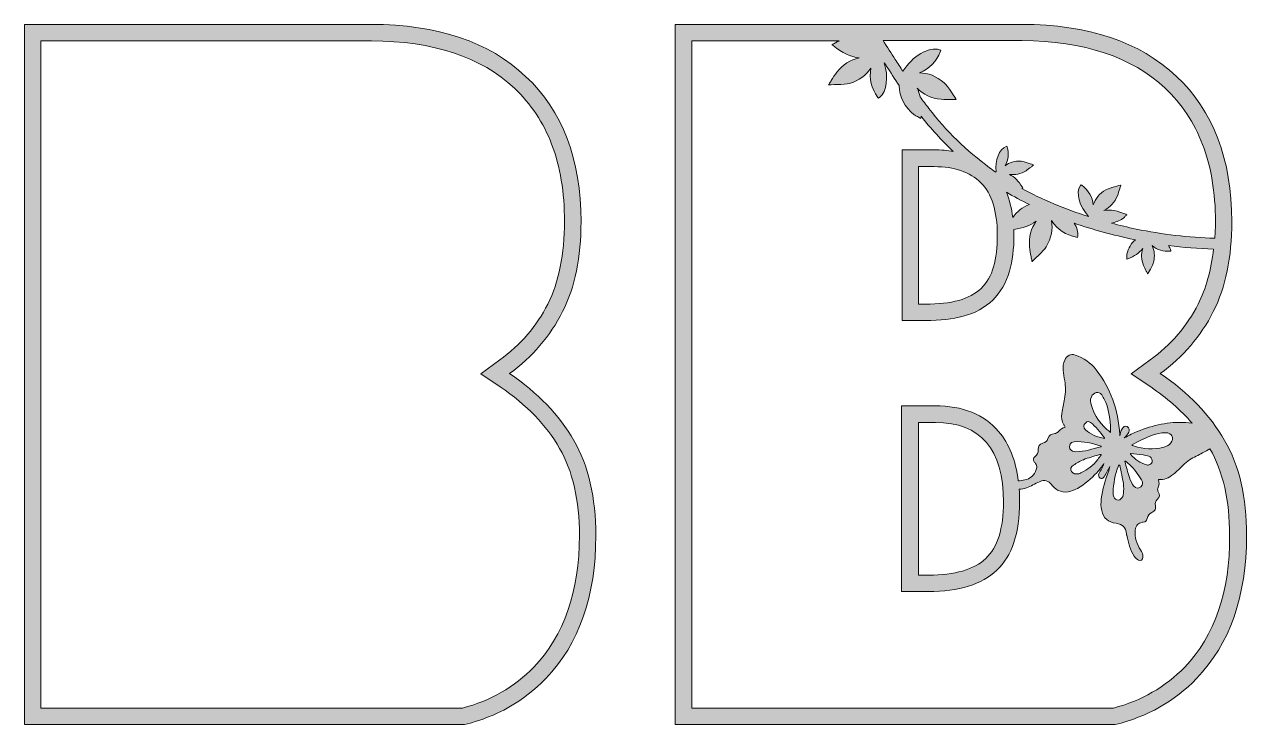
# Model space of a CAD drawing. Header units: millimetres. Extents: x 38 to 746, y 15 to 302.
# Drawn here: x 45.2 to 266.9, y 14.8 to 141.8 of the extents above; entities that cross this region are included whole.
import ezdxf

# ---------------------------------------------------------------- set-up
doc = ezdxf.new("R2010")
doc.units = ezdxf.units.MM
doc.header["$MEASUREMENT"] = 0
doc.layers.add('Layer 1', color=7, linetype='Continuous')

# ---------------------------------------------------------------- blocks, each defined once
blk = doc.blocks.new('block 6')
at = {"layer": 'Layer 1'}
h = blk.add_hatch(color=1, dxfattribs=at)
h.dxf.hatch_style = 2
edge = h.paths.add_edge_path()
edge.add_spline(control_points=[(262.93, 66.32), (260.28, 70.94), (256.36, 74.97), (251.25, 78.46), (255.41, 81.49), (258.62, 85.23), (260.88, 89.68), (263.14, 94.12), (264.23, 99.55), (264.23, 106.01), (264.23, 117.3), (260.88, 126.12), (254.18, 132.36), (247.54, 138.64), (238.23, 141.78), (226.17, 141.78), (226.17, 141.78), (163.27, 141.78), (163.27, 141.78), (163.27, 141.78), (163.27, 14.78), (163.27, 14.78), (163.27, 14.78), (243.1, 14.78), (243.1, 14.78), (248.88, 16.19), (253.82, 18.98), (257.85, 23.14), (263.88, 29.42), (266.91, 38.06), (266.91, 49.07), (266.91, 55.99), (265.61, 61.74), (262.93, 66.32)], knot_values=[0, 0, 0, 0, 1, 1, 1, 2, 2, 2, 3, 3, 3, 4, 4, 4, 5, 5, 5, 6, 6, 6, 7, 7, 7, 8, 8, 8, 9, 9, 9, 10, 10, 10, 11, 11, 11, 11], degree=3, periodic=1)
edge = h.paths.add_edge_path()
edge.add_spline(control_points=[(235.62, 66.08), (237.35, 66.18), (238.94, 65.86), (240.52, 65.26), (240.52, 65.26), (240.52, 65.19), (240.49, 65.19), (238.94, 64.73), (237.53, 64.31), (235.94, 64.28), (235.51, 64.28), (235.09, 64.38), (234.88, 64.77), (234.63, 65.33), (234.95, 66.04), (235.62, 66.08)], knot_values=[0, 0, 0, 0, 1, 1, 1, 2, 2, 2, 3, 3, 3, 4, 4, 4, 5, 5, 5, 5], degree=3, periodic=1)
edge = h.paths.add_edge_path()
edge.add_spline(control_points=[(235.55, 61.84), (236.04, 62.19), (236.75, 62.62), (237.31, 62.83), (238.23, 63.18), (239.18, 63.43), (240.1, 63.71), (240.24, 63.75), (240.42, 63.78), (240.52, 63.78), (240.56, 63.78), (240.59, 63.75), (240.56, 63.71), (240.35, 63.43), (240.14, 63.18), (239.92, 62.86), (239.04, 61.77), (238.09, 61.03), (236.86, 60.43), (236.75, 60.36), (236.57, 60.29), (236.47, 60.29), (235.97, 60.22), (235.37, 60.22), (235.13, 60.68), (234.88, 61.14), (235.06, 61.49), (235.55, 61.84)], knot_values=[0, 0, 0, 0, 1, 1, 1, 2, 2, 2, 3, 3, 3, 4, 4, 4, 5, 5, 5, 6, 6, 6, 7, 7, 7, 8, 8, 8, 9, 9, 9, 9], degree=3, periodic=1)
edge = h.paths.add_edge_path()
edge.add_spline(control_points=[(237.7, 68.23), (237.28, 68.62), (237.28, 69.14), (237.74, 69.53), (238.02, 69.78), (238.3, 69.81), (238.58, 69.6), (239.57, 68.83), (240.38, 67.87), (241.12, 66.78), (241.12, 66.78), (241.12, 66.67), (241.12, 66.67), (239.82, 66.89), (238.65, 67.42), (237.7, 68.23)], knot_values=[0, 0, 0, 0, 1, 1, 1, 2, 2, 2, 3, 3, 3, 4, 4, 4, 5, 5, 5, 5], degree=3, periodic=1)
edge = h.paths.add_edge_path()
edge.add_spline(control_points=[(240.95, 68.9), (239.96, 69.99), (239.22, 71.19), (238.76, 72.67), (238.58, 73.2), (238.48, 73.66), (238.76, 74.22), (239.15, 75.04), (240.1, 75.39), (240.63, 74.58), (241.02, 73.98), (241.34, 73.45), (241.62, 72.6), (242.04, 71.23), (242.25, 69.32), (242.25, 67.77), (241.79, 68.12), (241.34, 68.47), (240.95, 68.9)], knot_values=[0, 0, 0, 0, 1, 1, 1, 2, 2, 2, 3, 3, 3, 4, 4, 4, 5, 5, 5, 6, 6, 6, 6], degree=3, periodic=1)
edge = h.paths.add_edge_path()
edge.add_spline(control_points=[(243.66, 55.49), (243.28, 55.46), (242.99, 55.74), (242.85, 56.09), (242.75, 56.34), (242.68, 56.62), (242.71, 56.87), (242.75, 58.53), (243.06, 60.11), (243.66, 61.7), (243.66, 61.74), (243.7, 61.77), (243.73, 61.81), (243.77, 61.84), (243.84, 61.84), (243.91, 61.84), (244.02, 61.28), (244.16, 60.71), (244.26, 60.11), (244.51, 58.98), (244.72, 57.89), (244.58, 56.69), (244.55, 56.51), (244.51, 56.34), (244.44, 56.16), (244.23, 55.81), (244.05, 55.53), (243.66, 55.49)], knot_values=[0, 0, 0, 0, 1, 1, 1, 2, 2, 2, 3, 3, 3, 4, 4, 4, 5, 5, 5, 6, 6, 6, 7, 7, 7, 8, 8, 8, 9, 9, 9, 9], degree=3, periodic=1)
edge = h.paths.add_edge_path()
edge.add_spline(control_points=[(246.49, 58), (246.17, 58.42), (245.85, 59.02), (245.67, 59.58), (245.36, 60.54), (245.11, 61.52), (244.83, 62.51), (244.86, 62.55), (244.9, 62.55), (244.93, 62.58), (245.64, 62.05), (246.27, 61.42), (246.8, 60.71), (247.16, 60.22), (247.58, 59.62), (247.86, 59.16), (248.14, 58.7), (248.14, 58.28), (247.72, 57.93), (247.3, 57.57), (246.8, 57.57), (246.49, 58)], knot_values=[0, 0, 0, 0, 1, 1, 1, 2, 2, 2, 3, 3, 3, 4, 4, 4, 5, 5, 5, 6, 6, 6, 7, 7, 7, 7], degree=3, periodic=1)
edge = h.paths.add_edge_path()
edge.add_spline(control_points=[(245.85, 63.82), (245.85, 63.85), (245.89, 63.92), (245.89, 63.96), (246.63, 63.85), (247.4, 63.78), (248.14, 63.68), (248.5, 63.64), (248.85, 63.54), (249.17, 63.46), (249.52, 63.36), (249.8, 63.04), (249.8, 62.65), (249.84, 62.27), (249.63, 62.09), (249.34, 61.95), (249.17, 61.84), (248.96, 61.81), (248.81, 61.88), (247.61, 62.23), (246.7, 62.83), (245.85, 63.82)], knot_values=[0, 0, 0, 0, 1, 1, 1, 2, 2, 2, 3, 3, 3, 4, 4, 4, 5, 5, 5, 6, 6, 6, 7, 7, 7, 7], degree=3, periodic=1)
edge = h.paths.add_edge_path()
edge.add_spline(control_points=[(246.42, 65.33), (246.31, 65.37), (246.17, 65.44), (246.1, 65.51), (247.33, 66.22), (248.6, 66.78), (249.87, 67.27), (250.61, 67.56), (251.35, 67.7), (252.09, 67.73), (252.31, 67.73), (252.55, 67.7), (252.77, 67.63), (253.51, 67.35), (253.72, 66.64), (253.19, 65.9), (252.87, 65.44), (252.45, 65.23), (251.92, 65.09), (249.98, 64.59), (248.25, 64.73), (246.42, 65.33)], knot_values=[0, 0, 0, 0, 1, 1, 1, 2, 2, 2, 3, 3, 3, 4, 4, 4, 5, 5, 5, 6, 6, 6, 7, 7, 7, 7], degree=3, periodic=1)
edge = h.paths.add_edge_path()
edge.add_spline(control_points=[(252.13, 130.21), (252.13, 130.21), (252.13, 130.21), (252.13, 130.21), (252.13, 130.21), (252.13, 130.21), (252.13, 130.21), (255.13, 127.39), (257.42, 123.97), (258.94, 120.01), (260.49, 115.99), (261.27, 111.27), (261.27, 106.01), (261.27, 104.99), (261.23, 104), (261.16, 103.01), (256.4, 103.15), (251.6, 103.68), (246.91, 104.67), (245.36, 104.99), (243.88, 105.34), (242.39, 105.73), (243.1, 105.87), (243.8, 106.15), (244.47, 106.57), (244.62, 106.68), (244.76, 106.79), (244.86, 106.93), (244.93, 107), (244.97, 107.07), (245.04, 107.1), (245.04, 107.1), (245.22, 107.24), (245.22, 107.24), (245.22, 107.24), (245, 107.35), (245, 107.35), (243.52, 107.99), (242.25, 108.23), (241.05, 108.06), (242.15, 108.58), (242.99, 109.5), (243.49, 110.7), (243.66, 111.12), (243.77, 111.55), (243.91, 111.97), (243.95, 112.15), (244.02, 112.36), (244.09, 112.54), (244.09, 112.54), (244.12, 112.64), (244.12, 112.64), (244.12, 112.64), (241.9, 112.08), (241.41, 111.8), (240.21, 111.09), (239.47, 110.14), (239.11, 109.04), (238.94, 110.49), (238.27, 111.65), (237.03, 112.61), (237.03, 112.61), (236.89, 112.71), (236.89, 112.71), (236.89, 112.71), (236.78, 112.57), (236.78, 112.57), (235.87, 111.34), (236.57, 108.73), (238.27, 106.93), (238.27, 106.93), (238.27, 106.93), (238.27, 106.93), (233.86, 108.34), (229.8, 110.03), (226.13, 112.04), (226.13, 112.04), (226.13, 112.04), (226.17, 112.04), (226.17, 112.04), (226.34, 112.08), (226.34, 112.08), (226.34, 112.08), (226.24, 112.25), (226.24, 112.25), (225.57, 113.38), (224.79, 114.12), (223.91, 114.58), (224.93, 114.44), (225.95, 114.65), (226.91, 115.25), (227.22, 115.46), (227.54, 115.71), (227.82, 115.92), (227.96, 116.03), (228.07, 116.13), (228.21, 116.24), (228.21, 116.24), (228.28, 116.31), (228.28, 116.31), (228.28, 116.31), (226.48, 116.95), (226.02, 116.98), (224.86, 117.05), (223.87, 116.77), (223.1, 116.13), (223.7, 117.23), (223.84, 118.36), (223.48, 119.56), (223.48, 119.56), (223.45, 119.7), (223.45, 119.7), (223.45, 119.7), (223.31, 119.66), (223.31, 119.66), (222.07, 119.24), (221.23, 117.09), (221.47, 115.08), (221.47, 115.08), (221.44, 115.08), (221.44, 115.08), (221.44, 115.04), (221.44, 115.01), (221.44, 114.97), (221.05, 115.25), (220.66, 115.5), (220.31, 115.78), (216.15, 118.85), (212.41, 122.48), (209.27, 126.54), (208.74, 127.25), (208.21, 127.95), (207.68, 128.66), (207.54, 129.22), (207.4, 129.72), (207.15, 130.21), (208.28, 129.05), (209.76, 128.38), (211.53, 128.2), (212.13, 128.13), (212.72, 128.16), (213.29, 128.16), (213.54, 128.16), (213.82, 128.16), (214.1, 128.16), (214.1, 128.16), (214.24, 128.16), (214.24, 128.16), (214.24, 128.16), (212.65, 130.7), (212.05, 131.2), (210.64, 132.4), (209.16, 133), (207.61, 133), (209.41, 133.77), (210.64, 135.04), (211.38, 136.91), (211.38, 136.91), (211.45, 137.12), (211.45, 137.12), (211.45, 137.12), (211.24, 137.2), (211.24, 137.2), (209.3, 137.83), (206.23, 136.03), (204.58, 133.28), (204.12, 133.98), (203.66, 134.73), (203.2, 135.43), (202.46, 136.56), (201.72, 137.69), (200.98, 138.85), (200.98, 138.85), (226.17, 138.85), (226.17, 138.85), (237.38, 138.78), (246.13, 135.89), (252.13, 130.21)], knot_values=[0, 0, 0, 0, 1, 1, 1, 2, 2, 2, 3, 3, 3, 4, 4, 4, 5, 5, 5, 6, 6, 6, 7, 7, 7, 8, 8, 8, 9, 9, 9, 10, 10, 10, 11, 11, 11, 12, 12, 12, 13, 13, 13, 14, 14, 14, 15, 15, 15, 16, 16, 16, 17, 17, 17, 18, 18, 18, 19, 19, 19, 20, 20, 20, 21, 21, 21, 22, 22, 22, 23, 23, 23, 24, 24, 24, 25, 25, 25, 26, 26, 26, 27, 27, 27, 28, 28, 28, 29, 29, 29, 30, 30, 30, 31, 31, 31, 32, 32, 32, 33, 33, 33, 34, 34, 34, 35, 35, 35, 36, 36, 36, 37, 37, 37, 38, 38, 38, 39, 39, 39, 40, 40, 40, 41, 41, 41, 42, 42, 42, 43, 43, 43, 44, 44, 44, 45, 45, 45, 46, 46, 46, 47, 47, 47, 48, 48, 48, 49, 49, 49, 50, 50, 50, 51, 51, 51, 52, 52, 52, 53, 53, 53, 54, 54, 54, 55, 55, 55, 56, 56, 56, 57, 57, 57, 58, 58, 58, 59, 59, 59, 59], degree=3, periodic=1)
edge = h.paths.add_edge_path()
edge.add_spline(control_points=[(223.34, 111.37), (224.68, 110.56), (226.06, 109.82), (227.51, 109.11), (226.31, 108.66), (225.28, 107.88), (224.51, 106.75), (224.3, 108.44), (223.91, 110), (223.34, 111.37)], knot_values=[0, 0, 0, 0, 1, 1, 1, 2, 2, 2, 3, 3, 3, 3], degree=3, periodic=1)
edge = h.paths.add_edge_path()
edge.add_spline(control_points=[(221.69, 103.58), (221.69, 101.35), (221.47, 99.41), (221.02, 97.83), (220.56, 96.24), (219.82, 94.93), (218.76, 93.91), (217.7, 92.89), (216.36, 92.18), (214.7, 91.72), (213.04, 91.26), (211.03, 91.05), (208.63, 91.05), (208.63, 91.05), (207.4, 91.05), (207.4, 91.05), (207.4, 91.05), (207.4, 115.99), (207.4, 115.99), (207.4, 115.99), (210.26, 115.99), (210.26, 115.99), (213.92, 115.99), (216.71, 115.01), (218.72, 113.07), (220.7, 111.09), (221.69, 107.95), (221.69, 103.58)], knot_values=[0, 0, 0, 0, 1, 1, 1, 2, 2, 2, 3, 3, 3, 4, 4, 4, 5, 5, 5, 6, 6, 6, 7, 7, 7, 8, 8, 8, 9, 9, 9, 9], degree=3, periodic=1)
edge = h.paths.add_edge_path()
edge.add_spline(control_points=[(255.69, 25.22), (252.2, 21.59), (247.83, 19.09), (242.75, 17.78), (242.75, 17.78), (166.26, 17.78), (166.26, 17.78), (166.26, 17.78), (166.26, 138.78), (166.26, 138.78), (166.26, 138.78), (193, 138.78), (193, 138.78), (192.97, 138.78), (192.97, 138.78), (192.93, 138.75), (192.72, 138.68), (192.51, 138.54), (192.3, 138.43), (192.19, 138.36), (192.09, 138.32), (191.98, 138.25), (191.98, 138.25), (191.7, 138.11), (191.7, 138.11), (191.7, 138.11), (191.95, 137.94), (191.95, 137.94), (193.57, 136.63), (195.09, 135.89), (196.64, 135.71), (195.05, 135.4), (193.67, 134.51), (192.58, 133.1), (192.23, 132.64), (191.91, 132.12), (191.59, 131.62), (191.45, 131.41), (191.31, 131.16), (191.17, 130.95), (191.17, 130.95), (191.1, 130.85), (191.1, 130.85), (191.1, 130.85), (194.1, 130.85), (194.84, 131.06), (196.6, 131.59), (197.91, 132.54), (198.75, 133.84), (198.44, 131.94), (198.86, 130.17), (200.02, 128.55), (200.02, 128.55), (200.17, 128.38), (200.17, 128.38), (200.17, 128.38), (200.34, 128.52), (200.34, 128.52), (201.68, 129.61), (201.97, 132.29), (201.19, 134.83), (201.29, 134.66), (201.44, 134.48), (201.54, 134.3), (202.32, 133.1), (203.09, 131.9), (203.91, 130.7), (203.94, 128.59), (204.86, 126.82), (206.62, 125.41), (206.8, 125.27), (207.01, 125.17), (207.22, 125.06), (207.33, 125.02), (207.43, 124.95), (207.54, 124.88), (207.54, 124.88), (207.82, 124.74), (207.82, 124.74), (207.82, 124.74), (207.86, 125.06), (207.86, 125.06), (207.86, 125.09), (207.86, 125.13), (207.86, 125.17), (209.62, 122.87), (211.6, 120.76), (213.71, 118.74), (212.65, 118.92), (211.49, 119.03), (210.29, 119.03), (210.29, 119.03), (207.43, 119.03), (207.43, 119.03), (207.43, 119.03), (204.43, 119.03), (204.43, 119.03), (204.43, 119.03), (204.43, 116.03), (204.43, 116.03), (204.43, 116.03), (204.43, 91.09), (204.43, 91.09), (204.43, 91.09), (204.43, 88.09), (204.43, 88.09), (204.43, 88.09), (207.43, 88.09), (207.43, 88.09), (207.43, 88.09), (208.67, 88.09), (208.67, 88.09), (211.35, 88.09), (213.61, 88.34), (215.51, 88.86), (217.66, 89.43), (219.46, 90.42), (220.87, 91.79), (222.29, 93.17), (223.31, 94.93), (223.91, 97.01), (224.44, 98.88), (224.72, 101.07), (224.72, 103.58), (224.72, 103.93), (224.72, 104.25), (224.68, 104.6), (226.34, 104.81), (227.68, 105.3), (228.74, 106.08), (227.82, 104.77), (227.4, 103.19), (227.54, 101.42), (227.58, 100.82), (227.72, 100.22), (227.82, 99.66), (227.89, 99.41), (227.93, 99.13), (227.96, 98.88), (227.96, 98.88), (228, 98.74), (228, 98.74), (228, 98.74), (230.19, 100.79), (230.58, 101.46), (231.49, 103.05), (231.81, 104.63), (231.53, 106.19), (232.62, 104.56), (234.1, 103.58), (236.04, 103.19), (236.04, 103.19), (236.26, 103.15), (236.26, 103.15), (236.26, 103.15), (236.29, 103.36), (236.29, 103.36), (236.4, 104.1), (236.15, 104.92), (235.66, 105.73), (239.04, 104.56), (242.64, 103.58), (246.49, 102.76), (246.59, 102.73), (246.66, 102.73), (246.77, 102.73), (245.96, 102.09), (245.46, 101.21), (245.22, 100.08), (245.18, 99.94), (245.18, 99.8), (245.18, 99.62), (245.18, 99.55), (245.18, 99.48), (245.18, 99.41), (245.18, 99.41), (245.18, 99.2), (245.18, 99.2), (245.18, 99.2), (245.36, 99.27), (245.36, 99.27), (246.59, 99.73), (247.47, 100.33), (248.07, 101.14), (247.76, 100.15), (247.79, 99.13), (248.21, 98.07), (248.36, 97.72), (248.53, 97.37), (248.71, 97.05), (248.78, 96.91), (248.88, 96.77), (248.96, 96.59), (248.96, 96.59), (248.99, 96.52), (248.99, 96.52), (248.99, 96.52), (249.94, 98.14), (250.05, 98.64), (250.3, 99.77), (250.23, 100.79), (249.77, 101.67), (250.72, 100.89), (251.81, 100.54), (253.05, 100.65), (253.05, 100.65), (253.19, 100.65), (253.19, 100.65), (253.19, 100.65), (253.15, 100.79), (253.15, 100.79), (253.12, 101.11), (252.94, 101.39), (252.73, 101.67), (255.45, 101.32), (258.2, 101.11), (260.91, 101.04), (260.49, 97.23), (259.57, 93.87), (258.13, 91.05), (256.12, 87.07), (253.19, 83.64), (249.41, 80.93), (249.41, 80.93), (245.96, 78.42), (245.96, 78.42), (245.96, 78.42), (249.52, 76.02), (249.52, 76.02), (252.45, 74.05), (254.95, 71.83), (257.03, 69.46), (256.29, 69.57), (255.52, 69.6), (254.74, 69.6), (251.71, 69.57), (248.92, 68.79), (245.99, 67.45), (245.53, 67.24), (245.11, 66.99), (244.69, 66.78), (245.32, 67.31), (246.13, 68.3), (245.25, 68.83), (244.47, 69.29), (244.02, 67.87), (243.95, 67.17), (243.91, 67.2), (243.91, 67.31), (243.91, 67.35), (243.56, 72), (242.32, 75.67), (239.64, 79.13), (238.62, 80.43), (237.35, 81.28), (235.8, 81.81), (235.02, 82.09), (234.31, 81.7), (233.93, 80.89), (233.64, 80.29), (233.61, 79.69), (233.64, 79.06), (233.68, 78.42), (233.82, 77.79), (233.93, 77.15), (234.1, 76.06), (234.14, 75), (233.89, 73.84), (233.72, 72.95), (233.54, 72.14), (233.4, 71.23), (233.29, 70.48), (233.43, 69.81), (233.75, 69.18), (233.82, 69.04), (233.93, 68.86), (234.03, 68.72), (233.5, 68.58), (233.15, 68.33), (232.76, 67.91), (232.59, 67.73), (232.3, 67.59), (232.13, 67.56), (231.46, 67.49), (231.1, 67.35), (230.89, 66.67), (230.75, 66.15), (230.4, 65.97), (229.98, 65.83), (229.27, 65.55), (229.16, 65.4), (229.13, 64.66), (229.13, 64.13), (228.95, 63.71), (228.49, 63.32), (228.21, 63.11), (228.21, 62.86), (228.32, 62.58), (228.39, 62.41), (228.53, 62.27), (228.64, 62.12), (228.81, 61.91), (228.92, 61.7), (228.85, 61.42), (228.71, 60.89), (228.56, 60.47), (228.18, 60.01), (227.47, 59.2), (226.66, 59.09), (225.71, 59.02), (225.64, 59.02), (225.57, 59.02), (225.5, 58.98), (225.04, 62.69), (223.84, 65.69), (221.93, 67.95), (219.29, 71.05), (215.41, 72.6), (210.4, 72.6), (210.4, 72.6), (207.33, 72.6), (207.33, 72.6), (207.33, 72.6), (204.33, 72.6), (204.33, 72.6), (204.33, 72.6), (204.33, 69.6), (204.33, 69.6), (204.33, 69.6), (204.33, 41.91), (204.33, 41.91), (204.33, 41.91), (204.33, 38.91), (204.33, 38.91), (204.33, 38.91), (207.33, 38.91), (207.33, 38.91), (207.33, 38.91), (209.16, 38.91), (209.16, 38.91), (214.81, 38.91), (218.86, 40.18), (221.62, 42.76), (224.37, 45.37), (225.74, 49.53), (225.74, 55.17), (225.74, 55.95), (225.71, 56.73), (225.67, 57.47), (226.1, 57.5), (226.55, 57.57), (226.98, 57.71), (227.82, 58), (228.53, 58.46), (229.34, 58.84), (230.33, 59.3), (230.93, 58.98), (231.56, 58.28), (231.6, 58.24), (231.63, 58.17), (231.67, 58.14), (232.55, 57.11), (233.68, 56.73), (235.02, 57.11), (235.51, 57.26), (235.87, 57.4), (236.22, 57.61), (237.56, 58.38), (238.69, 59.34), (239.75, 60.47), (240.28, 61.03), (240.59, 61.56), (241.05, 62.12), (240.95, 61.81), (240.81, 61.56), (240.63, 61.24), (240.49, 60.92), (240.28, 60.61), (240.14, 60.29), (239.99, 59.97), (240.1, 59.69), (240.35, 59.48), (240.59, 59.3), (240.81, 59.41), (240.98, 59.62), (241.12, 59.76), (241.16, 59.9), (241.26, 60.04), (241.55, 60.54), (241.83, 61.07), (242.11, 61.6), (242.11, 61.45), (242.04, 61.24), (242.01, 61.1), (241.97, 60.96), (241.93, 60.92), (241.9, 60.82), (241.26, 59.09), (240.74, 57.5), (240.56, 55.7), (240.49, 55), (240.45, 54.29), (240.63, 53.62), (240.95, 52.18), (241.86, 51.51), (243.24, 51.29), (244.51, 51.08), (244.9, 50.62), (245.15, 49.32), (245.15, 49.25), (245.15, 49.18), (245.18, 49.11), (245.46, 47.73), (245.82, 46.43), (246.52, 45.3), (246.73, 44.98), (247.05, 44.77), (247.33, 44.63), (247.76, 44.45), (248.07, 44.63), (248.11, 45.16), (248.14, 45.65), (247.97, 46.04), (247.69, 46.46), (247.05, 47.52), (246.52, 48.72), (246.73, 50.06), (246.87, 51.05), (247.23, 51.26), (248.04, 51.47), (248.07, 51.47), (248.11, 51.47), (248.14, 51.47), (248.64, 51.58), (248.74, 51.68), (248.88, 52.18), (249.03, 52.67), (249.24, 53.02), (249.73, 53.27), (250.37, 53.59), (250.47, 53.8), (250.37, 54.5), (250.3, 54.93), (250.33, 55.28), (250.72, 55.63), (251.21, 56.09), (251.18, 56.48), (250.9, 57.01), (250.82, 57.15), (250.72, 57.43), (250.82, 57.61), (251.07, 58.21), (251.11, 58.67), (250.93, 59.23), (251.99, 59.13), (252.77, 59.51), (253.65, 60.18), (253.89, 60.36), (254.07, 60.57), (254.28, 60.75), (255.06, 61.45), (255.73, 62.19), (256.58, 62.79), (257.32, 63.32), (258.16, 63.64), (258.94, 64.06), (259.4, 64.31), (259.86, 64.52), (260.28, 64.81), (262.64, 60.68), (263.84, 55.39), (263.84, 49.11), (263.91, 38.91), (261.16, 30.87), (255.69, 25.22)], knot_values=[0, 0, 0, 0, 1, 1, 1, 2, 2, 2, 3, 3, 3, 4, 4, 4, 5, 5, 5, 6, 6, 6, 7, 7, 7, 8, 8, 8, 9, 9, 9, 10, 10, 10, 11, 11, 11, 12, 12, 12, 13, 13, 13, 14, 14, 14, 15, 15, 15, 16, 16, 16, 17, 17, 17, 18, 18, 18, 19, 19, 19, 20, 20, 20, 21, 21, 21, 22, 22, 22, 23, 23, 23, 24, 24, 24, 25, 25, 25, 26, 26, 26, 27, 27, 27, 28, 28, 28, 29, 29, 29, 30, 30, 30, 31, 31, 31, 32, 32, 32, 33, 33, 33, 34, 34, 34, 35, 35, 35, 36, 36, 36, 37, 37, 37, 38, 38, 38, 39, 39, 39, 40, 40, 40, 41, 41, 41, 42, 42, 42, 43, 43, 43, 44, 44, 44, 45, 45, 45, 46, 46, 46, 47, 47, 47, 48, 48, 48, 49, 49, 49, 50, 50, 50, 51, 51, 51, 52, 52, 52, 53, 53, 53, 54, 54, 54, 55, 55, 55, 56, 56, 56, 57, 57, 57, 58, 58, 58, 59, 59, 59, 60, 60, 60, 61, 61, 61, 62, 62, 62, 63, 63, 63, 64, 64, 64, 65, 65, 65, 66, 66, 66, 67, 67, 67, 68, 68, 68, 69, 69, 69, 70, 70, 70, 71, 71, 71, 72, 72, 72, 73, 73, 73, 74, 74, 74, 75, 75, 75, 76, 76, 76, 77, 77, 77, 78, 78, 78, 79, 79, 79, 80, 80, 80, 81, 81, 81, 82, 82, 82, 83, 83, 83, 84, 84, 84, 85, 85, 85, 86, 86, 86, 87, 87, 87, 88, 88, 88, 89, 89, 89, 90, 90, 90, 91, 91, 91, 92, 92, 92, 93, 93, 93, 94, 94, 94, 95, 95, 95, 96, 96, 96, 97, 97, 97, 98, 98, 98, 99, 99, 99, 100, 100, 100, 101, 101, 101, 102, 102, 102, 103, 103, 103, 104, 104, 104, 105, 105, 105, 106, 106, 106, 107, 107, 107, 108, 108, 108, 109, 109, 109, 110, 110, 110, 111, 111, 111, 112, 112, 112, 113, 113, 113, 114, 114, 114, 115, 115, 115, 116, 116, 116, 117, 117, 117, 118, 118, 118, 119, 119, 119, 120, 120, 120, 121, 121, 121, 122, 122, 122, 123, 123, 123, 124, 124, 124, 125, 125, 125, 126, 126, 126, 127, 127, 127, 128, 128, 128, 129, 129, 129, 130, 130, 130, 131, 131, 131, 132, 132, 132, 133, 133, 133, 134, 134, 134, 135, 135, 135, 136, 136, 136, 137, 137, 137, 138, 138, 138, 139, 139, 139, 140, 140, 140, 141, 141, 141, 142, 142, 142, 143, 143, 143, 144, 144, 144, 145, 145, 145, 146, 146, 146, 147, 147, 147, 148, 148, 148, 149, 149, 149, 150, 150, 150, 151, 151, 151, 152, 152, 152, 153, 153, 153, 154, 154, 154, 155, 155, 155, 156, 156, 156, 157, 157, 157, 158, 158, 158, 158], degree=3, periodic=1)
edge = h.paths.add_edge_path()
edge.add_spline(control_points=[(222.81, 55.14), (222.81, 50.34), (221.76, 46.92), (219.6, 44.91), (217.49, 42.9), (213.99, 41.87), (209.23, 41.87), (209.23, 41.87), (207.4, 41.87), (207.4, 41.87), (207.4, 41.87), (207.4, 69.57), (207.4, 69.57), (207.4, 69.57), (210.47, 69.57), (210.47, 69.57), (218.69, 69.57), (222.81, 64.77), (222.81, 55.14)], knot_values=[0, 0, 0, 0, 1, 1, 1, 2, 2, 2, 3, 3, 3, 4, 4, 4, 5, 5, 5, 6, 6, 6, 6], degree=3, periodic=1)
at = {"layer": 'Layer 1', "lineweight": 0}
for points, knots in [([(262.93, 66.32), (260.28, 70.94), (256.36, 74.97), (251.25, 78.46), (255.41, 81.49), (258.62, 85.23), (260.88, 89.68), (263.14, 94.12), (264.23, 99.55), (264.23, 106.01), (264.23, 117.3), (260.88, 126.12), (254.18, 132.36), (247.54, 138.64), (238.23, 141.78), (226.17, 141.78), (226.17, 141.78), (163.27, 141.78), (163.27, 141.78), (163.27, 141.78), (163.27, 14.78), (163.27, 14.78), (163.27, 14.78), (243.1, 14.78), (243.1, 14.78), (248.88, 16.19), (253.82, 18.98), (257.85, 23.14), (263.88, 29.42), (266.91, 38.06), (266.91, 49.07), (266.91, 55.99), (265.61, 61.74), (262.93, 66.32)], [0, 0, 0, 0, 1, 1, 1, 2, 2, 2, 3, 3, 3, 4, 4, 4, 5, 5, 5, 6, 6, 6, 7, 7, 7, 8, 8, 8, 9, 9, 9, 10, 10, 10, 11, 11, 11, 11]), ([(255.69, 25.22), (252.2, 21.59), (247.83, 19.09), (242.75, 17.78), (242.75, 17.78), (166.26, 17.78), (166.26, 17.78), (166.26, 17.78), (166.26, 138.78), (166.26, 138.78), (166.26, 138.78), (193, 138.78), (193, 138.78), (192.97, 138.78), (192.97, 138.78), (192.93, 138.75), (192.72, 138.68), (192.51, 138.54), (192.3, 138.43), (192.19, 138.36), (192.09, 138.32), (191.98, 138.25), (191.98, 138.25), (191.7, 138.11), (191.7, 138.11), (191.7, 138.11), (191.95, 137.94), (191.95, 137.94), (193.57, 136.63), (195.09, 135.89), (196.64, 135.71), (195.05, 135.4), (193.67, 134.51), (192.58, 133.1), (192.23, 132.64), (191.91, 132.12), (191.59, 131.62), (191.45, 131.41), (191.31, 131.16), (191.17, 130.95), (191.17, 130.95), (191.1, 130.85), (191.1, 130.85), (191.1, 130.85), (194.1, 130.85), (194.84, 131.06), (196.6, 131.59), (197.91, 132.54), (198.75, 133.84), (198.44, 131.94), (198.86, 130.17), (200.02, 128.55), (200.02, 128.55), (200.17, 128.38), (200.17, 128.38), (200.17, 128.38), (200.34, 128.52), (200.34, 128.52), (201.68, 129.61), (201.97, 132.29), (201.19, 134.83), (201.29, 134.66), (201.44, 134.48), (201.54, 134.3), (202.32, 133.1), (203.09, 131.9), (203.91, 130.7), (203.94, 128.59), (204.86, 126.82), (206.62, 125.41), (206.8, 125.27), (207.01, 125.17), (207.22, 125.06), (207.33, 125.02), (207.43, 124.95), (207.54, 124.88), (207.54, 124.88), (207.82, 124.74), (207.82, 124.74), (207.82, 124.74), (207.86, 125.06), (207.86, 125.06), (207.86, 125.09), (207.86, 125.13), (207.86, 125.17), (209.62, 122.87), (211.6, 120.76), (213.71, 118.74), (212.65, 118.92), (211.49, 119.03), (210.29, 119.03), (210.29, 119.03), (207.43, 119.03), (207.43, 119.03), (207.43, 119.03), (204.43, 119.03), (204.43, 119.03), (204.43, 119.03), (204.43, 116.03), (204.43, 116.03), (204.43, 116.03), (204.43, 91.09), (204.43, 91.09), (204.43, 91.09), (204.43, 88.09), (204.43, 88.09), (204.43, 88.09), (207.43, 88.09), (207.43, 88.09), (207.43, 88.09), (208.67, 88.09), (208.67, 88.09), (211.35, 88.09), (213.61, 88.34), (215.51, 88.86), (217.66, 89.43), (219.46, 90.42), (220.87, 91.79), (222.29, 93.17), (223.31, 94.93), (223.91, 97.01), (224.44, 98.88), (224.72, 101.07), (224.72, 103.58), (224.72, 103.93), (224.72, 104.25), (224.68, 104.6), (226.34, 104.81), (227.68, 105.3), (228.74, 106.08), (227.82, 104.77), (227.4, 103.19), (227.54, 101.42), (227.58, 100.82), (227.72, 100.22), (227.82, 99.66), (227.89, 99.41), (227.93, 99.13), (227.96, 98.88), (227.96, 98.88), (228, 98.74), (228, 98.74), (228, 98.74), (230.19, 100.79), (230.58, 101.46), (231.49, 103.05), (231.81, 104.63), (231.53, 106.19), (232.62, 104.56), (234.1, 103.58), (236.04, 103.19), (236.04, 103.19), (236.26, 103.15), (236.26, 103.15), (236.26, 103.15), (236.29, 103.36), (236.29, 103.36), (236.4, 104.1), (236.15, 104.92), (235.66, 105.73), (239.04, 104.56), (242.64, 103.58), (246.49, 102.76), (246.59, 102.73), (246.66, 102.73), (246.77, 102.73), (245.96, 102.09), (245.46, 101.21), (245.22, 100.08), (245.18, 99.94), (245.18, 99.8), (245.18, 99.62), (245.18, 99.55), (245.18, 99.48), (245.18, 99.41), (245.18, 99.41), (245.18, 99.2), (245.18, 99.2), (245.18, 99.2), (245.36, 99.27), (245.36, 99.27), (246.59, 99.73), (247.47, 100.33), (248.07, 101.14), (247.76, 100.15), (247.79, 99.13), (248.21, 98.07), (248.36, 97.72), (248.53, 97.37), (248.71, 97.05), (248.78, 96.91), (248.88, 96.77), (248.96, 96.59), (248.96, 96.59), (248.99, 96.52), (248.99, 96.52), (248.99, 96.52), (249.94, 98.14), (250.05, 98.64), (250.3, 99.77), (250.23, 100.79), (249.77, 101.67), (250.72, 100.89), (251.81, 100.54), (253.05, 100.65), (253.05, 100.65), (253.19, 100.65), (253.19, 100.65), (253.19, 100.65), (253.15, 100.79), (253.15, 100.79), (253.12, 101.11), (252.94, 101.39), (252.73, 101.67), (255.45, 101.32), (258.2, 101.11), (260.91, 101.04), (260.49, 97.23), (259.57, 93.87), (258.13, 91.05), (256.12, 87.07), (253.19, 83.64), (249.41, 80.93), (249.41, 80.93), (245.96, 78.42), (245.96, 78.42), (245.96, 78.42), (249.52, 76.02), (249.52, 76.02), (252.45, 74.05), (254.95, 71.83), (257.03, 69.46), (256.29, 69.57), (255.52, 69.6), (254.74, 69.6), (251.71, 69.57), (248.92, 68.79), (245.99, 67.45), (245.53, 67.24), (245.11, 66.99), (244.69, 66.78), (245.32, 67.31), (246.13, 68.3), (245.25, 68.83), (244.47, 69.29), (244.02, 67.87), (243.95, 67.17), (243.91, 67.2), (243.91, 67.31), (243.91, 67.35), (243.56, 72), (242.32, 75.67), (239.64, 79.13), (238.62, 80.43), (237.35, 81.28), (235.8, 81.81), (235.02, 82.09), (234.31, 81.7), (233.93, 80.89), (233.64, 80.29), (233.61, 79.69), (233.64, 79.06), (233.68, 78.42), (233.82, 77.79), (233.93, 77.15), (234.1, 76.06), (234.14, 75), (233.89, 73.84), (233.72, 72.95), (233.54, 72.14), (233.4, 71.23), (233.29, 70.48), (233.43, 69.81), (233.75, 69.18), (233.82, 69.04), (233.93, 68.86), (234.03, 68.72), (233.5, 68.58), (233.15, 68.33), (232.76, 67.91), (232.59, 67.73), (232.3, 67.59), (232.13, 67.56), (231.46, 67.49), (231.1, 67.35), (230.89, 66.67), (230.75, 66.15), (230.4, 65.97), (229.98, 65.83), (229.27, 65.55), (229.16, 65.4), (229.13, 64.66), (229.13, 64.13), (228.95, 63.71), (228.49, 63.32), (228.21, 63.11), (228.21, 62.86), (228.32, 62.58), (228.39, 62.41), (228.53, 62.27), (228.64, 62.12), (228.81, 61.91), (228.92, 61.7), (228.85, 61.42), (228.71, 60.89), (228.56, 60.47), (228.18, 60.01), (227.47, 59.2), (226.66, 59.09), (225.71, 59.02), (225.64, 59.02), (225.57, 59.02), (225.5, 58.98), (225.04, 62.69), (223.84, 65.69), (221.93, 67.95), (219.29, 71.05), (215.41, 72.6), (210.4, 72.6), (210.4, 72.6), (207.33, 72.6), (207.33, 72.6), (207.33, 72.6), (204.33, 72.6), (204.33, 72.6), (204.33, 72.6), (204.33, 69.6), (204.33, 69.6), (204.33, 69.6), (204.33, 41.91), (204.33, 41.91), (204.33, 41.91), (204.33, 38.91), (204.33, 38.91), (204.33, 38.91), (207.33, 38.91), (207.33, 38.91), (207.33, 38.91), (209.16, 38.91), (209.16, 38.91), (214.81, 38.91), (218.86, 40.18), (221.62, 42.76), (224.37, 45.37), (225.74, 49.53), (225.74, 55.17), (225.74, 55.95), (225.71, 56.73), (225.67, 57.47), (226.1, 57.5), (226.55, 57.57), (226.98, 57.71), (227.82, 58), (228.53, 58.46), (229.34, 58.84), (230.33, 59.3), (230.93, 58.98), (231.56, 58.28), (231.6, 58.24), (231.63, 58.17), (231.67, 58.14), (232.55, 57.11), (233.68, 56.73), (235.02, 57.11), (235.51, 57.26), (235.87, 57.4), (236.22, 57.61), (237.56, 58.38), (238.69, 59.34), (239.75, 60.47), (240.28, 61.03), (240.59, 61.56), (241.05, 62.12), (240.95, 61.81), (240.81, 61.56), (240.63, 61.24), (240.49, 60.92), (240.28, 60.61), (240.14, 60.29), (239.99, 59.97), (240.1, 59.69), (240.35, 59.48), (240.59, 59.3), (240.81, 59.41), (240.98, 59.62), (241.12, 59.76), (241.16, 59.9), (241.26, 60.04), (241.55, 60.54), (241.83, 61.07), (242.11, 61.6), (242.11, 61.45), (242.04, 61.24), (242.01, 61.1), (241.97, 60.96), (241.93, 60.92), (241.9, 60.82), (241.26, 59.09), (240.74, 57.5), (240.56, 55.7), (240.49, 55), (240.45, 54.29), (240.63, 53.62), (240.95, 52.18), (241.86, 51.51), (243.24, 51.29), (244.51, 51.08), (244.9, 50.62), (245.15, 49.32), (245.15, 49.25), (245.15, 49.18), (245.18, 49.11), (245.46, 47.73), (245.82, 46.43), (246.52, 45.3), (246.73, 44.98), (247.05, 44.77), (247.33, 44.63), (247.76, 44.45), (248.07, 44.63), (248.11, 45.16), (248.14, 45.65), (247.97, 46.04), (247.69, 46.46), (247.05, 47.52), (246.52, 48.72), (246.73, 50.06), (246.87, 51.05), (247.23, 51.26), (248.04, 51.47), (248.07, 51.47), (248.11, 51.47), (248.14, 51.47), (248.64, 51.58), (248.74, 51.68), (248.88, 52.18), (249.03, 52.67), (249.24, 53.02), (249.73, 53.27), (250.37, 53.59), (250.47, 53.8), (250.37, 54.5), (250.3, 54.93), (250.33, 55.28), (250.72, 55.63), (251.21, 56.09), (251.18, 56.48), (250.9, 57.01), (250.82, 57.15), (250.72, 57.43), (250.82, 57.61), (251.07, 58.21), (251.11, 58.67), (250.93, 59.23), (251.99, 59.13), (252.77, 59.51), (253.65, 60.18), (253.89, 60.36), (254.07, 60.57), (254.28, 60.75), (255.06, 61.45), (255.73, 62.19), (256.58, 62.79), (257.32, 63.32), (258.16, 63.64), (258.94, 64.06), (259.4, 64.31), (259.86, 64.52), (260.28, 64.81), (262.64, 60.68), (263.84, 55.39), (263.84, 49.11), (263.91, 38.91), (261.16, 30.87), (255.69, 25.22)], [0, 0, 0, 0, 1, 1, 1, 2, 2, 2, 3, 3, 3, 4, 4, 4, 5, 5, 5, 6, 6, 6, 7, 7, 7, 8, 8, 8, 9, 9, 9, 10, 10, 10, 11, 11, 11, 12, 12, 12, 13, 13, 13, 14, 14, 14, 15, 15, 15, 16, 16, 16, 17, 17, 17, 18, 18, 18, 19, 19, 19, 20, 20, 20, 21, 21, 21, 22, 22, 22, 23, 23, 23, 24, 24, 24, 25, 25, 25, 26, 26, 26, 27, 27, 27, 28, 28, 28, 29, 29, 29, 30, 30, 30, 31, 31, 31, 32, 32, 32, 33, 33, 33, 34, 34, 34, 35, 35, 35, 36, 36, 36, 37, 37, 37, 38, 38, 38, 39, 39, 39, 40, 40, 40, 41, 41, 41, 42, 42, 42, 43, 43, 43, 44, 44, 44, 45, 45, 45, 46, 46, 46, 47, 47, 47, 48, 48, 48, 49, 49, 49, 50, 50, 50, 51, 51, 51, 52, 52, 52, 53, 53, 53, 54, 54, 54, 55, 55, 55, 56, 56, 56, 57, 57, 57, 58, 58, 58, 59, 59, 59, 60, 60, 60, 61, 61, 61, 62, 62, 62, 63, 63, 63, 64, 64, 64, 65, 65, 65, 66, 66, 66, 67, 67, 67, 68, 68, 68, 69, 69, 69, 70, 70, 70, 71, 71, 71, 72, 72, 72, 73, 73, 73, 74, 74, 74, 75, 75, 75, 76, 76, 76, 77, 77, 77, 78, 78, 78, 79, 79, 79, 80, 80, 80, 81, 81, 81, 82, 82, 82, 83, 83, 83, 84, 84, 84, 85, 85, 85, 86, 86, 86, 87, 87, 87, 88, 88, 88, 89, 89, 89, 90, 90, 90, 91, 91, 91, 92, 92, 92, 93, 93, 93, 94, 94, 94, 95, 95, 95, 96, 96, 96, 97, 97, 97, 98, 98, 98, 99, 99, 99, 100, 100, 100, 101, 101, 101, 102, 102, 102, 103, 103, 103, 104, 104, 104, 105, 105, 105, 106, 106, 106, 107, 107, 107, 108, 108, 108, 109, 109, 109, 110, 110, 110, 111, 111, 111, 112, 112, 112, 113, 113, 113, 114, 114, 114, 115, 115, 115, 116, 116, 116, 117, 117, 117, 118, 118, 118, 119, 119, 119, 120, 120, 120, 121, 121, 121, 122, 122, 122, 123, 123, 123, 124, 124, 124, 125, 125, 125, 126, 126, 126, 127, 127, 127, 128, 128, 128, 129, 129, 129, 130, 130, 130, 131, 131, 131, 132, 132, 132, 133, 133, 133, 134, 134, 134, 135, 135, 135, 136, 136, 136, 137, 137, 137, 138, 138, 138, 139, 139, 139, 140, 140, 140, 141, 141, 141, 142, 142, 142, 143, 143, 143, 144, 144, 144, 145, 145, 145, 146, 146, 146, 147, 147, 147, 148, 148, 148, 149, 149, 149, 150, 150, 150, 151, 151, 151, 152, 152, 152, 153, 153, 153, 154, 154, 154, 155, 155, 155, 156, 156, 156, 157, 157, 157, 158, 158, 158, 158]), ([(252.13, 130.21), (252.13, 130.21), (252.13, 130.21), (252.13, 130.21), (252.13, 130.21), (252.13, 130.21), (252.13, 130.21), (255.13, 127.39), (257.42, 123.97), (258.94, 120.01), (260.49, 115.99), (261.27, 111.27), (261.27, 106.01), (261.27, 104.99), (261.23, 104), (261.16, 103.01), (256.4, 103.15), (251.6, 103.68), (246.91, 104.67), (245.36, 104.99), (243.88, 105.34), (242.39, 105.73), (243.1, 105.87), (243.8, 106.15), (244.47, 106.57), (244.62, 106.68), (244.76, 106.79), (244.86, 106.93), (244.93, 107), (244.97, 107.07), (245.04, 107.1), (245.04, 107.1), (245.22, 107.24), (245.22, 107.24), (245.22, 107.24), (245, 107.35), (245, 107.35), (243.52, 107.99), (242.25, 108.23), (241.05, 108.06), (242.15, 108.58), (242.99, 109.5), (243.49, 110.7), (243.66, 111.12), (243.77, 111.55), (243.91, 111.97), (243.95, 112.15), (244.02, 112.36), (244.09, 112.54), (244.09, 112.54), (244.12, 112.64), (244.12, 112.64), (244.12, 112.64), (241.9, 112.08), (241.41, 111.8), (240.21, 111.09), (239.47, 110.14), (239.11, 109.04), (238.94, 110.49), (238.27, 111.65), (237.03, 112.61), (237.03, 112.61), (236.89, 112.71), (236.89, 112.71), (236.89, 112.71), (236.78, 112.57), (236.78, 112.57), (235.87, 111.34), (236.57, 108.73), (238.27, 106.93), (238.27, 106.93), (238.27, 106.93), (238.27, 106.93), (233.86, 108.34), (229.8, 110.03), (226.13, 112.04), (226.13, 112.04), (226.13, 112.04), (226.17, 112.04), (226.17, 112.04), (226.34, 112.08), (226.34, 112.08), (226.34, 112.08), (226.24, 112.25), (226.24, 112.25), (225.57, 113.38), (224.79, 114.12), (223.91, 114.58), (224.93, 114.44), (225.95, 114.65), (226.91, 115.25), (227.22, 115.46), (227.54, 115.71), (227.82, 115.92), (227.96, 116.03), (228.07, 116.13), (228.21, 116.24), (228.21, 116.24), (228.28, 116.31), (228.28, 116.31), (228.28, 116.31), (226.48, 116.95), (226.02, 116.98), (224.86, 117.05), (223.87, 116.77), (223.1, 116.13), (223.7, 117.23), (223.84, 118.36), (223.48, 119.56), (223.48, 119.56), (223.45, 119.7), (223.45, 119.7), (223.45, 119.7), (223.31, 119.66), (223.31, 119.66), (222.07, 119.24), (221.23, 117.09), (221.47, 115.08), (221.47, 115.08), (221.44, 115.08), (221.44, 115.08), (221.44, 115.04), (221.44, 115.01), (221.44, 114.97), (221.05, 115.25), (220.66, 115.5), (220.31, 115.78), (216.15, 118.85), (212.41, 122.48), (209.27, 126.54), (208.74, 127.25), (208.21, 127.95), (207.68, 128.66), (207.54, 129.22), (207.4, 129.72), (207.15, 130.21), (208.28, 129.05), (209.76, 128.38), (211.53, 128.2), (212.13, 128.13), (212.72, 128.16), (213.29, 128.16), (213.54, 128.16), (213.82, 128.16), (214.1, 128.16), (214.1, 128.16), (214.24, 128.16), (214.24, 128.16), (214.24, 128.16), (212.65, 130.7), (212.05, 131.2), (210.64, 132.4), (209.16, 133), (207.61, 133), (209.41, 133.77), (210.64, 135.04), (211.38, 136.91), (211.38, 136.91), (211.45, 137.12), (211.45, 137.12), (211.45, 137.12), (211.24, 137.2), (211.24, 137.2), (209.3, 137.83), (206.23, 136.03), (204.58, 133.28), (204.12, 133.98), (203.66, 134.73), (203.2, 135.43), (202.46, 136.56), (201.72, 137.69), (200.98, 138.85), (200.98, 138.85), (226.17, 138.85), (226.17, 138.85), (237.38, 138.78), (246.13, 135.89), (252.13, 130.21)], [0, 0, 0, 0, 1, 1, 1, 2, 2, 2, 3, 3, 3, 4, 4, 4, 5, 5, 5, 6, 6, 6, 7, 7, 7, 8, 8, 8, 9, 9, 9, 10, 10, 10, 11, 11, 11, 12, 12, 12, 13, 13, 13, 14, 14, 14, 15, 15, 15, 16, 16, 16, 17, 17, 17, 18, 18, 18, 19, 19, 19, 20, 20, 20, 21, 21, 21, 22, 22, 22, 23, 23, 23, 24, 24, 24, 25, 25, 25, 26, 26, 26, 27, 27, 27, 28, 28, 28, 29, 29, 29, 30, 30, 30, 31, 31, 31, 32, 32, 32, 33, 33, 33, 34, 34, 34, 35, 35, 35, 36, 36, 36, 37, 37, 37, 38, 38, 38, 39, 39, 39, 40, 40, 40, 41, 41, 41, 42, 42, 42, 43, 43, 43, 44, 44, 44, 45, 45, 45, 46, 46, 46, 47, 47, 47, 48, 48, 48, 49, 49, 49, 50, 50, 50, 51, 51, 51, 52, 52, 52, 53, 53, 53, 54, 54, 54, 55, 55, 55, 56, 56, 56, 57, 57, 57, 58, 58, 58, 59, 59, 59, 59]), ([(221.69, 103.58), (221.69, 101.35), (221.47, 99.41), (221.02, 97.83), (220.56, 96.24), (219.82, 94.93), (218.76, 93.91), (217.7, 92.89), (216.36, 92.18), (214.7, 91.72), (213.04, 91.26), (211.03, 91.05), (208.63, 91.05), (208.63, 91.05), (207.4, 91.05), (207.4, 91.05), (207.4, 91.05), (207.4, 115.99), (207.4, 115.99), (207.4, 115.99), (210.26, 115.99), (210.26, 115.99), (213.92, 115.99), (216.71, 115.01), (218.72, 113.07), (220.7, 111.09), (221.69, 107.95), (221.69, 103.58)], [0, 0, 0, 0, 1, 1, 1, 2, 2, 2, 3, 3, 3, 4, 4, 4, 5, 5, 5, 6, 6, 6, 7, 7, 7, 8, 8, 8, 9, 9, 9, 9]), ([(223.34, 111.37), (224.68, 110.56), (226.06, 109.82), (227.51, 109.11), (226.31, 108.66), (225.28, 107.88), (224.51, 106.75), (224.3, 108.44), (223.91, 110), (223.34, 111.37)], [0, 0, 0, 0, 1, 1, 1, 2, 2, 2, 3, 3, 3, 3]), ([(240.95, 68.9), (239.96, 69.99), (239.22, 71.19), (238.76, 72.67), (238.58, 73.2), (238.48, 73.66), (238.76, 74.22), (239.15, 75.04), (240.1, 75.39), (240.63, 74.58), (241.02, 73.98), (241.34, 73.45), (241.62, 72.6), (242.04, 71.23), (242.25, 69.32), (242.25, 67.77), (241.79, 68.12), (241.34, 68.47), (240.95, 68.9)], [0, 0, 0, 0, 1, 1, 1, 2, 2, 2, 3, 3, 3, 4, 4, 4, 5, 5, 5, 6, 6, 6, 6]), ([(222.81, 55.14), (222.81, 50.34), (221.76, 46.92), (219.6, 44.91), (217.49, 42.9), (213.99, 41.87), (209.23, 41.87), (209.23, 41.87), (207.4, 41.87), (207.4, 41.87), (207.4, 41.87), (207.4, 69.57), (207.4, 69.57), (207.4, 69.57), (210.47, 69.57), (210.47, 69.57), (218.69, 69.57), (222.81, 64.77), (222.81, 55.14)], [0, 0, 0, 0, 1, 1, 1, 2, 2, 2, 3, 3, 3, 4, 4, 4, 5, 5, 5, 6, 6, 6, 6]), ([(237.7, 68.23), (237.28, 68.62), (237.28, 69.14), (237.74, 69.53), (238.02, 69.78), (238.3, 69.81), (238.58, 69.6), (239.57, 68.83), (240.38, 67.87), (241.12, 66.78), (241.12, 66.78), (241.12, 66.67), (241.12, 66.67), (239.82, 66.89), (238.65, 67.42), (237.7, 68.23)], [0, 0, 0, 0, 1, 1, 1, 2, 2, 2, 3, 3, 3, 4, 4, 4, 5, 5, 5, 5]), ([(246.42, 65.33), (246.31, 65.37), (246.17, 65.44), (246.1, 65.51), (247.33, 66.22), (248.6, 66.78), (249.87, 67.27), (250.61, 67.56), (251.35, 67.7), (252.09, 67.73), (252.31, 67.73), (252.55, 67.7), (252.77, 67.63), (253.51, 67.35), (253.72, 66.64), (253.19, 65.9), (252.87, 65.44), (252.45, 65.23), (251.92, 65.09), (249.98, 64.59), (248.25, 64.73), (246.42, 65.33)], [0, 0, 0, 0, 1, 1, 1, 2, 2, 2, 3, 3, 3, 4, 4, 4, 5, 5, 5, 6, 6, 6, 7, 7, 7, 7]), ([(235.62, 66.08), (237.35, 66.18), (238.94, 65.86), (240.52, 65.26), (240.52, 65.26), (240.52, 65.19), (240.49, 65.19), (238.94, 64.73), (237.53, 64.31), (235.94, 64.28), (235.51, 64.28), (235.09, 64.38), (234.88, 64.77), (234.63, 65.33), (234.95, 66.04), (235.62, 66.08)], [0, 0, 0, 0, 1, 1, 1, 2, 2, 2, 3, 3, 3, 4, 4, 4, 5, 5, 5, 5]), ([(235.55, 61.84), (236.04, 62.19), (236.75, 62.62), (237.31, 62.83), (238.23, 63.18), (239.18, 63.43), (240.1, 63.71), (240.24, 63.75), (240.42, 63.78), (240.52, 63.78), (240.56, 63.78), (240.59, 63.75), (240.56, 63.71), (240.35, 63.43), (240.14, 63.18), (239.92, 62.86), (239.04, 61.77), (238.09, 61.03), (236.86, 60.43), (236.75, 60.36), (236.57, 60.29), (236.47, 60.29), (235.97, 60.22), (235.37, 60.22), (235.13, 60.68), (234.88, 61.14), (235.06, 61.49), (235.55, 61.84)], [0, 0, 0, 0, 1, 1, 1, 2, 2, 2, 3, 3, 3, 4, 4, 4, 5, 5, 5, 6, 6, 6, 7, 7, 7, 8, 8, 8, 9, 9, 9, 9]), ([(246.49, 58), (246.17, 58.42), (245.85, 59.02), (245.67, 59.58), (245.36, 60.54), (245.11, 61.52), (244.83, 62.51), (244.86, 62.55), (244.9, 62.55), (244.93, 62.58), (245.64, 62.05), (246.27, 61.42), (246.8, 60.71), (247.16, 60.22), (247.58, 59.62), (247.86, 59.16), (248.14, 58.7), (248.14, 58.28), (247.72, 57.93), (247.3, 57.57), (246.8, 57.57), (246.49, 58)], [0, 0, 0, 0, 1, 1, 1, 2, 2, 2, 3, 3, 3, 4, 4, 4, 5, 5, 5, 6, 6, 6, 7, 7, 7, 7]), ([(245.85, 63.82), (245.85, 63.85), (245.89, 63.92), (245.89, 63.96), (246.63, 63.85), (247.4, 63.78), (248.14, 63.68), (248.5, 63.64), (248.85, 63.54), (249.17, 63.46), (249.52, 63.36), (249.8, 63.04), (249.8, 62.65), (249.84, 62.27), (249.63, 62.09), (249.34, 61.95), (249.17, 61.84), (248.96, 61.81), (248.81, 61.88), (247.61, 62.23), (246.7, 62.83), (245.85, 63.82)], [0, 0, 0, 0, 1, 1, 1, 2, 2, 2, 3, 3, 3, 4, 4, 4, 5, 5, 5, 6, 6, 6, 7, 7, 7, 7]), ([(243.66, 55.49), (243.28, 55.46), (242.99, 55.74), (242.85, 56.09), (242.75, 56.34), (242.68, 56.62), (242.71, 56.87), (242.75, 58.53), (243.06, 60.11), (243.66, 61.7), (243.66, 61.74), (243.7, 61.77), (243.73, 61.81), (243.77, 61.84), (243.84, 61.84), (243.91, 61.84), (244.02, 61.28), (244.16, 60.71), (244.26, 60.11), (244.51, 58.98), (244.72, 57.89), (244.58, 56.69), (244.55, 56.51), (244.51, 56.34), (244.44, 56.16), (244.23, 55.81), (244.05, 55.53), (243.66, 55.49)], [0, 0, 0, 0, 1, 1, 1, 2, 2, 2, 3, 3, 3, 4, 4, 4, 5, 5, 5, 6, 6, 6, 7, 7, 7, 8, 8, 8, 9, 9, 9, 9])]:
    blk.add_open_spline(points, degree=3, knots=knots, dxfattribs=at)
blk = doc.blocks.new('block 7')
at = {"layer": 'Layer 1'}
h = blk.add_hatch(color=2, dxfattribs=at)
h.dxf.hatch_style = 2
edge = h.paths.add_edge_path()
edge.add_spline(control_points=[(144.89, 66.32), (142.24, 70.94), (138.32, 74.97), (133.21, 78.46), (137.37, 81.49), (140.58, 85.23), (142.84, 89.68), (145.1, 94.12), (146.19, 99.55), (146.19, 106.01), (146.19, 117.3), (142.84, 126.12), (136.14, 132.36), (129.5, 138.64), (120.19, 141.78), (108.13, 141.78), (108.13, 141.78), (45.23, 141.78), (45.23, 141.78), (45.23, 141.78), (45.23, 14.78), (45.23, 14.78), (45.23, 14.78), (125.06, 14.78), (125.06, 14.78), (130.85, 16.19), (135.78, 18.98), (139.81, 23.14), (145.84, 29.42), (148.87, 38.06), (148.87, 49.07), (148.87, 55.99), (147.53, 61.74), (144.89, 66.32)], knot_values=[0, 0, 0, 0, 1, 1, 1, 2, 2, 2, 3, 3, 3, 4, 4, 4, 5, 5, 5, 6, 6, 6, 7, 7, 7, 8, 8, 8, 9, 9, 9, 10, 10, 10, 11, 11, 11, 11], degree=3, periodic=1)
edge = h.paths.add_edge_path()
edge.add_spline(control_points=[(137.62, 25.22), (134.13, 21.59), (129.75, 19.09), (124.67, 17.78), (124.67, 17.78), (48.22, 17.78), (48.22, 17.78), (48.22, 17.78), (48.22, 138.78), (48.22, 138.78), (48.22, 138.78), (108.16, 138.78), (108.16, 138.78), (119.38, 138.78), (128.09, 135.89), (134.09, 130.21), (134.09, 130.21), (134.09, 130.21), (134.09, 130.21), (134.09, 130.21), (134.09, 130.21), (134.09, 130.21), (137.09, 127.39), (139.38, 123.97), (140.86, 120.05), (142.42, 116.03), (143.19, 111.3), (143.19, 106.05), (143.19, 100.12), (142.17, 95.07), (140.16, 91.05), (138.15, 87.07), (135.22, 83.64), (131.44, 80.93), (131.44, 80.93), (127.99, 78.42), (127.99, 78.42), (127.99, 78.42), (131.55, 76.02), (131.55, 76.02), (136.28, 72.81), (139.91, 69.07), (142.31, 64.88), (144.67, 60.75), (145.91, 55.42), (145.91, 49.11), (145.87, 38.91), (143.09, 30.87), (137.62, 25.22)], knot_values=[0, 0, 0, 0, 1, 1, 1, 2, 2, 2, 3, 3, 3, 4, 4, 4, 5, 5, 5, 6, 6, 6, 7, 7, 7, 8, 8, 8, 9, 9, 9, 10, 10, 10, 11, 11, 11, 12, 12, 12, 13, 13, 13, 14, 14, 14, 15, 15, 15, 16, 16, 16, 16], degree=3, periodic=1)
at = {"layer": 'Layer 1', "lineweight": 0}
for points, knots in [([(144.89, 66.32), (142.24, 70.94), (138.32, 74.97), (133.21, 78.46), (137.37, 81.49), (140.58, 85.23), (142.84, 89.68), (145.1, 94.12), (146.19, 99.55), (146.19, 106.01), (146.19, 117.3), (142.84, 126.12), (136.14, 132.36), (129.5, 138.64), (120.19, 141.78), (108.13, 141.78), (108.13, 141.78), (45.23, 141.78), (45.23, 141.78), (45.23, 141.78), (45.23, 14.78), (45.23, 14.78), (45.23, 14.78), (125.06, 14.78), (125.06, 14.78), (130.85, 16.19), (135.78, 18.98), (139.81, 23.14), (145.84, 29.42), (148.87, 38.06), (148.87, 49.07), (148.87, 55.99), (147.53, 61.74), (144.89, 66.32)], [0, 0, 0, 0, 1, 1, 1, 2, 2, 2, 3, 3, 3, 4, 4, 4, 5, 5, 5, 6, 6, 6, 7, 7, 7, 8, 8, 8, 9, 9, 9, 10, 10, 10, 11, 11, 11, 11]), ([(137.62, 25.22), (134.13, 21.59), (129.75, 19.09), (124.67, 17.78), (124.67, 17.78), (48.22, 17.78), (48.22, 17.78), (48.22, 17.78), (48.22, 138.78), (48.22, 138.78), (48.22, 138.78), (108.16, 138.78), (108.16, 138.78), (119.38, 138.78), (128.09, 135.89), (134.09, 130.21), (134.09, 130.21), (134.09, 130.21), (134.09, 130.21), (134.09, 130.21), (134.09, 130.21), (134.09, 130.21), (137.09, 127.39), (139.38, 123.97), (140.86, 120.05), (142.42, 116.03), (143.19, 111.3), (143.19, 106.05), (143.19, 100.12), (142.17, 95.07), (140.16, 91.05), (138.15, 87.07), (135.22, 83.64), (131.44, 80.93), (131.44, 80.93), (127.99, 78.42), (127.99, 78.42), (127.99, 78.42), (131.55, 76.02), (131.55, 76.02), (136.28, 72.81), (139.91, 69.07), (142.31, 64.88), (144.67, 60.75), (145.91, 55.42), (145.91, 49.11), (145.87, 38.91), (143.09, 30.87), (137.62, 25.22)], [0, 0, 0, 0, 1, 1, 1, 2, 2, 2, 3, 3, 3, 4, 4, 4, 5, 5, 5, 6, 6, 6, 7, 7, 7, 8, 8, 8, 9, 9, 9, 10, 10, 10, 11, 11, 11, 12, 12, 12, 13, 13, 13, 14, 14, 14, 15, 15, 15, 16, 16, 16, 16])]:
    blk.add_open_spline(points, degree=3, knots=knots, dxfattribs=at)

msp = doc.modelspace()

# ---------------------------------------------------------------- block references
at = {"layer": 'Layer 1'}
for name in ['block 7', 'block 6']:
    msp.add_blockref(name, (0, 0), dxfattribs=at)

doc.saveas('drawing.dxf')
